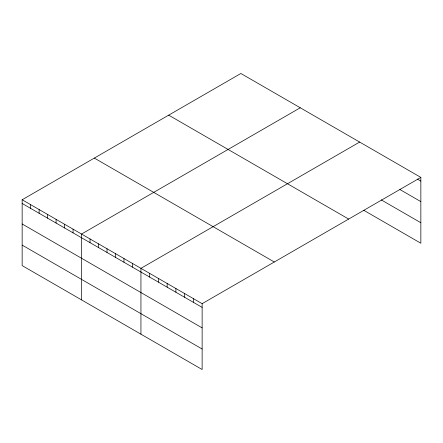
<?xml version="1.0" encoding="UTF-8"?>
<svg xmlns="http://www.w3.org/2000/svg" width="443" height="443" viewBox="0 0 443 443"><rect width="100%" height="100%" fill="white"/><g stroke="black" fill="none" stroke-linecap="round" stroke-linejoin="round"><path stroke-width="0.66" d="M202.135 327.886L202.135 303.671L22.15 199.76L22.15 265.601L202.135 369.517L202.135 327.886L22.15 223.975M363.736 210.27L420.85 243.24L420.85 177.399L240.865 73.483L22.15 199.76M300.26 107.776L81.545 234.048L81.545 299.894M359.655 142.065L140.94 268.342L140.94 334.188M202.135 303.671L420.85 177.399M417.356 179.088L420.85 181.109M399.868 189.499L420.85 201.615M381.218 199.859L420.85 222.74M168.689 115.152L348.674 219.069M94.326 158.085L274.311 262.001M22.15 203.47L202.135 307.381M22.15 245.101L202.135 349.012M193.392 298.626L193.392 302.336M184.653 293.576L184.653 297.286M175.91 288.531L175.91 292.242M167.166 283.481L167.166 287.191M158.422 278.437L158.422 282.147M149.684 273.386L149.684 277.096M132.457 263.441L132.457 267.151M123.968 258.54L123.968 262.256M115.485 253.645L115.485 257.355M107.001 248.744L107.001 252.455M98.518 243.844L98.518 247.559M90.029 238.949L90.029 242.659M73.062 229.147L73.062 232.863M64.573 224.252L64.573 227.962M56.089 219.351L56.089 223.062M47.606 214.456L47.606 218.166M39.122 209.556L39.122 213.266M30.633 204.655L30.633 208.365"/></g></svg>
